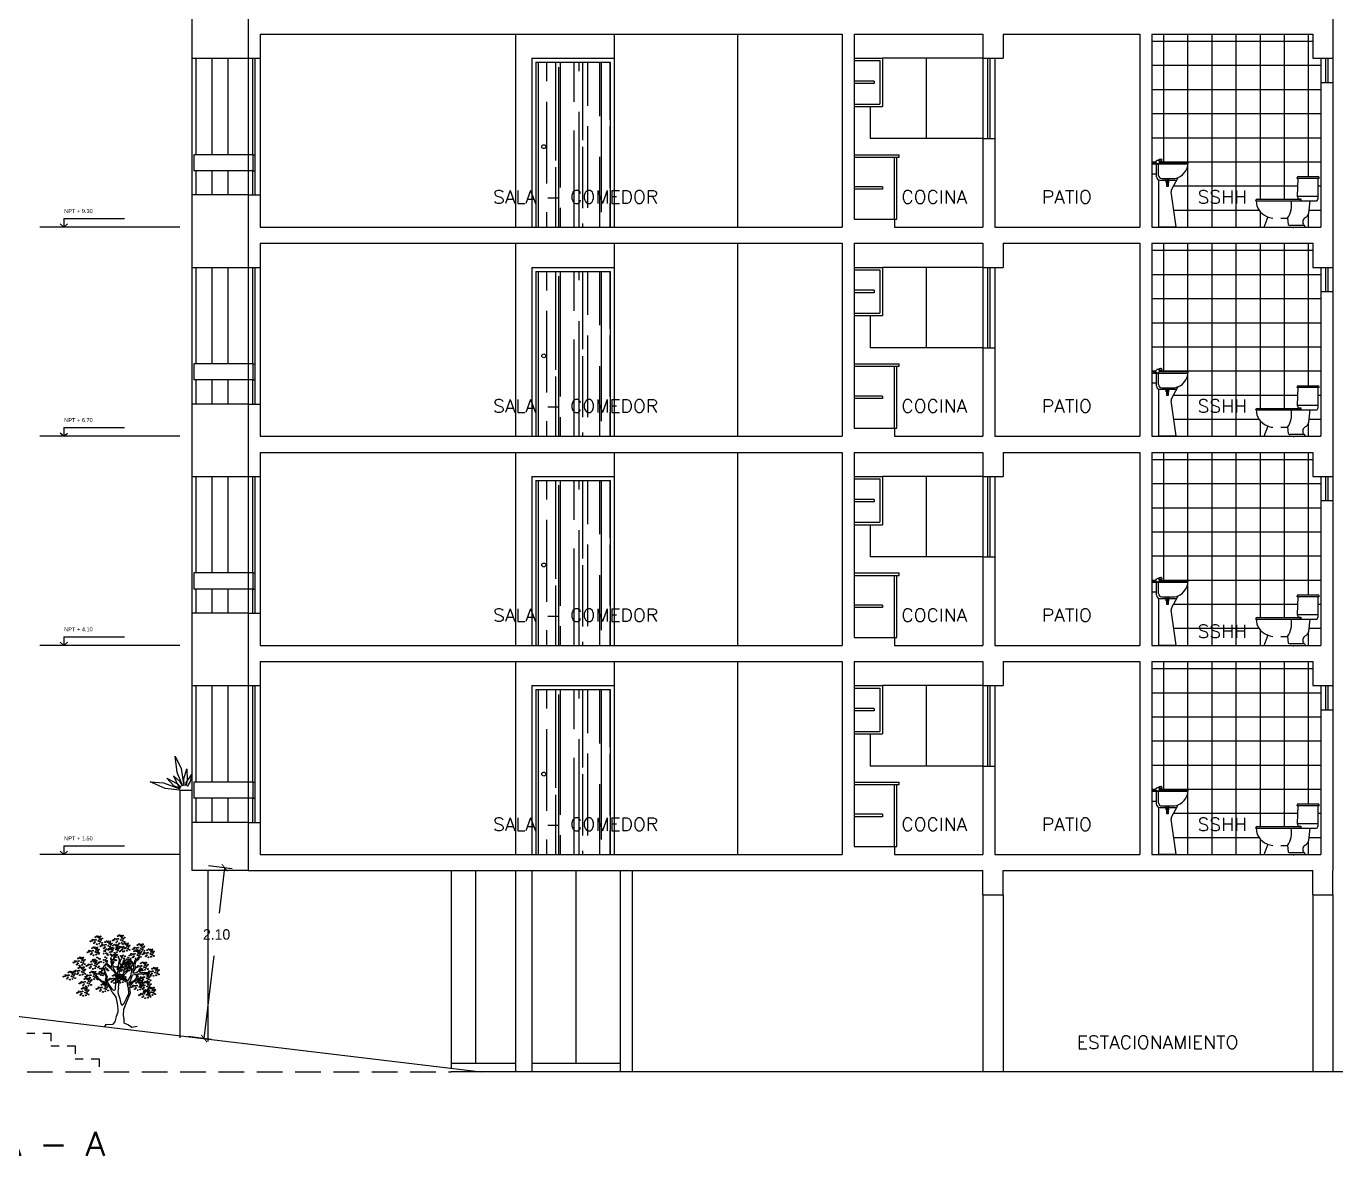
# Model space of a CAD drawing. Header units: millimetres. Extents: x 223 to 336, y 70 to 139.
# Drawn here: x 248.93 to 265.21, y 70.37 to 84.41 of the extents above; entities that cross this region are included whole.
import ezdxf

# ---------------------------------------------------------------- set-up
doc = ezdxf.new("R2010")
doc.units = ezdxf.units.MM
doc.linetypes.add('HIDDEN', pattern=[9.525, 6.35, -3.175])
doc.layers.add('COTAS', color=3, linetype='Continuous', lineweight=9)
for name, color, linetype in [('MUEBLES', 253, 'Continuous'), ('MUROS', 5, 'Continuous'), ('MUROS-BAJOS', 40, 'Continuous'), ('pisos', 8, 'Continuous'), ('PLANTAS', 3, 'Continuous'), ('PROYECCIONES', 6, 'HIDDEN'), ('TEXTOS', 4, 'Continuous')]:
    doc.layers.add(name, color=color, linetype=linetype)
doc.layers.add('VENTANAS', color=250, linetype='Continuous', plot=False)
doc.styles.add('ROMANS', font='romans.shx', dxfattribs={"height": 0.05})
doc.dimstyles.new('ISO-25', dxfattribs={"dimtxt": 0.13, "dimasz": 0.08, "dimexe": 0.2, "dimexo": 0.2, "dimgap": 0.2, "dimtad": 0, "dimtih": 1, "dimtoh": 1, "dimdec": 3, "dimdsep": 46, "dimtxsty": 'Standard', "dimblk": 'ARCHTICK', "dimcen": 3, "dimadec": 0, "dimazin": 0, "dimtfac": 1, "dimtdec": 3, "dimtmove": 0, "dimatfit": 3, "dimldrblk": 'ARCHTICK', "dimfxl": 1, "dimarcsym": 0})

# ---------------------------------------------------------------- blocks, each defined once
blk = doc.blocks.new('Lavatl04')
for p, q in [((-0.004, 0.825), (0, 0.829)), ((0.023, 0.824), (0.011, 0.814)), ((0.026, 0.82), (0.023, 0.824)), ((0.025, 0.84), (0.034, 0.841)), ((0.036, 0.84), (0.044, 0.827)), ((-0.081, 0.8), (-0.081, 0.661)), ((-0.081, 0.8), (-0.041, 0.8)), ((-0.081, 0.782), (0.367, 0.782)), ((-0.081, 0.661), (-0.024, 0.661)), ((-0.053, 0.781), (-0.041, 0.799)), ((-0.041, 0.799), (0.002, 0.782)), ((-0.024, 0.62), (-0.024, 0.782)), ((0.001, 0.64), (0.001, 0.782)), ((0.01, 0.8), (0.369, 0.8)), ((0, 0.584), (0, 0)), ((0.016, 0.58), (0.095, 0.58)), ((0.041, 0.6), (0.202, 0.6)), ((0.089, 0.58), (0.089, 0.6)), ((0.095, 0.55), (0.095, 0.58)), ((0.095, 0.55), (0.131, 0.55)), ((0.101, 0.55), (0.101, 0.507)), ((0.101, 0.507), (0.124, 0.507)), ((0.113, 0.52), (0.113, 0.589)), ((0.124, 0.507), (0.124, 0.55)), ((0.131, 0.55), (0.131, 0.6)), ((0.131, 0.58), (0.229, 0.58)), ((0.161, 0.46), (0.247, 0.614)), ((0.22, 0), (0.157, 0.435)), ((0, 0), (0.22, 0))]:
    blk.add_line(p, q)
for centre, radius, start, end in [((-0.129, 0.888), 0.125, 314.6172, 329.5794), ((-0.013, 0.795), 0.0309, 40.4446, 106.8061), ((-0.021, 0.809), 0.0329, 307.0799, 10.7008), ((0.028, 0.8), 0.04, 94.2323, 134.7027), ((0.028, 0.843), 0.0233, 265.758, 314.6559), ((0.035, 0.839), 0.002, 30.988, 94.2323), ((0.166, 0.8), 0.203, 280.1256, 0), ((0.016, 0.62), 0.04, 180, 270), ((0.041, 0.64), 0.04, 180, 270), ((0.196, 0.441), 0.04, 150.8647, 188.264)]:
    blk.add_arc(centre, radius, start, end)
blk = doc.blocks.new('Waterl12')
for p, q in [((-0.258, 0.609), (-0.258, 0.617)), ((0.016, 0.609), (-0.258, 0.609)), ((-0.25, 0.609), (-0.258, 0.389)), ((-0.243, 0.632), (0.001, 0.632)), ((0.001, 0.608), (0.001, 0.351)), ((0.016, 0.609), (0.016, 0.617)), ((-0.771, 0.331), (-0.771, 0.335)), ((-0.771, 0.331), (-0.219, 0.331)), ((-0.756, 0.35), (-0.301, 0.35)), ((-0.301, 0.35), (-0.263, 0.35)), ((-0.263, 0.35), (-0.219, 0.35)), ((-0.258, 0.389), (0.001, 0.389)), ((-0.258, 0.389), (-0.246, 0.356)), ((-0.246, 0.356), (-0.213, 0.356)), ((-0.219, 0.35), (-0.219, 0.331)), ((-0.219, 0.331), (-0.213, 0.331)), ((-0.213, 0.356), (-0.213, 0.331)), ((-0.213, 0.331), (-0.019, 0.331)), ((-0.114, 0.178), (-0.098, 0.331)), ((-0.622, 0.131), (-0.674, 0)), ((-0.158, 0), (-0.674, 0)), ((-0.461, 0.115), (-0.379, 0.115)), ((-0.379, 0.115), (-0.369, 0.037)), ((-0.173, 0.024), (-0.345, 0.024)), ((-0.18, 0.037), (-0.173, 0.024)), ((-0.158, 0.009), (-0.158, 0))]:
    blk.add_line(p, q)
for centre, radius, start, end in [((-0.243, 0.617), 0.015, 90, 180), ((0.001, 0.617), 0.015, 0, 90), ((-0.756, 0.335), 0.015, 90, 180), ((-0.557, 0.331), 0.21, 180.1758, 247.7221), ((-0.598, 0.276), 0.272, 323.7569, 11.6503), ((-0.019, 0.351), 0.02, 270, 0), ((-0.179, 0.183), 0.0653, 289.8985, 355.2535), ((-0.529, 0.367), 0.254, 244.935, 263.1946), ((-0.345, 0.054), 0.03, 214.1777, 270), ((-0.129, 0.068), 0.0601, 117.7573, 211.8133), ((-0.173, 0.009), 0.015, 360, 90)]:
    blk.add_arc(centre, radius, start, end)
blk.add_point((-0.304, 0))
blk = doc.blocks.new('G2')
blk.add_circle((0, 0), 0.0183)
blk = doc.blocks.new('G3')
for p in [(-0.334, 0.01), (-0.26, -0.006), (-0.211, 0.117), (-0.186, 0.01), (-0.145, 0.158), (-0.096, 0.117), (-0.08, 0.141), (-0.047, 0.043), (-0.022, 0.084), (0.002, 0.149), (0.019, 0.002), (0.068, 0.059), (-0.408, -0.056), (-0.35, -0.031), (-0.268, -0.138), (-0.227, -0.088), (-0.153, -0.179), (-0.08, -0.039), (-0.047, -0.154), (-0.006, -0.072), (0.068, -0.121)]:
    blk.add_blockref('G2', p)
blk = doc.blocks.new('Arbo122d')
at = {"color": 42}
for p, q in [((-0.367, 2.673), (-0.367, 2.747)), ((-0.336, 2.752), (-0.332, 2.695)), ((-0.249, 2.708), (-0.24, 2.752)), ((-0.026, 2.809), (-0.057, 2.878)), ((-0.048, 2.643), (-0.022, 2.743)), ((-0.022, 2.743), (-0.026, 2.809)), ((0.009, 2.726), (0.057, 2.826)), ((0.013, 2.625), (0.009, 2.726)), ((0.122, 2.643), (0.144, 2.743)), ((0.144, 2.743), (0.205, 2.813)), ((0.183, 2.743), (0.271, 2.778)), ((0.183, 2.647), (0.183, 2.743)), ((0.223, 2.673), (0.314, 2.734)), ((0.314, 2.734), (0.362, 2.734)), ((0.464, 2.735), (0.448, 2.842)), ((0.456, 2.702), (0.456, 2.866)), ((0.571, 2.62), (0.464, 2.735)), ((0.571, 2.62), (0.645, 2.793)), ((0.623, 2.597), (0.669, 2.743)), ((0.645, 2.793), (0.735, 2.817)), ((0.669, 2.743), (0.784, 2.801)), ((0.735, 2.817), (0.809, 2.924)), ((0.784, 2.801), (0.825, 2.924)), ((-0.611, 2.202), (-0.734, 2.243)), ((-0.619, 2.169), (-0.734, 2.219)), ((-0.586, 2.21), (-0.66, 2.391)), ((-0.611, 2.202), (-0.643, 2.342)), ((-0.52, 2.079), (-0.586, 2.21)), ((-0.494, 2.573), (-0.559, 2.708)), ((-0.531, 2.544), (-0.555, 2.603)), ((-0.347, 2.387), (-0.531, 2.544)), ((-0.354, 2.455), (-0.494, 2.573)), ((-0.345, 2.603), (-0.367, 2.673)), ((-0.358, 2.52), (-0.345, 2.603)), ((-0.354, 2.455), (-0.358, 2.52)), ((-0.347, 2.387), (-0.262, 2.305)), ((-0.332, 2.695), (-0.323, 2.638)), ((-0.323, 2.638), (-0.297, 2.664)), ((-0.295, 2.544), (-0.301, 2.443)), ((-0.301, 2.443), (-0.209, 2.313)), ((-0.297, 2.664), (-0.249, 2.708)), ((-0.295, 2.544), (-0.288, 2.625)), ((-0.288, 2.625), (-0.24, 2.691)), ((-0.262, 2.305), (-0.192, 2.165)), ((-0.199, 2.471), (-0.255, 2.508)), ((-0.19, 2.48), (-0.255, 2.508)), ((-0.209, 2.313), (-0.153, 2.211)), ((-0.107, 2.461), (-0.199, 2.471)), ((-0.107, 2.498), (-0.19, 2.48)), ((-0.153, 2.211), (-0.107, 2.1)), ((-0.042, 2.443), (-0.107, 2.498)), ((-0.042, 2.406), (-0.107, 2.461)), ((-0.107, 2.1), (-0.097, 2.258)), ((-0.097, 2.258), (-0.042, 2.406)), ((-0.085, 2.492), (-0.061, 2.529)), ((-0.061, 2.529), (-0.048, 2.643)), ((-0.039, 2.196), (0, 2.37)), ((0, 2.023), (-0.039, 2.196)), ((0, 2.429), (0.035, 2.529)), ((0.035, 2.529), (0.013, 2.625)), ((0.017, 2.385), (0.07, 2.49)), ((0.03, 2.538), (0.083, 2.599)), ((0.07, 2.49), (0.113, 2.564)), ((0.077, 2.139), (0.231, 2.312)), ((0.077, 2.042), (0.231, 2.216)), ((0.083, 2.599), (0.122, 2.643)), ((0.113, 2.564), (0.157, 2.599)), ((0.157, 2.599), (0.201, 2.621)), ((0.183, 2.651), (0.223, 2.673)), ((0.201, 2.621), (0.332, 2.708)), ((0.231, 2.312), (0.308, 2.351)), ((0.231, 2.216), (0.347, 2.331)), ((0.347, 2.331), (0.27, 2.485)), ((0.332, 2.708), (0.367, 2.673)), ((0.486, 2.313), (0.385, 2.536)), ((0.459, 2.443), (0.385, 2.536)), ((0.449, 2.109), (0.468, 2.202)), ((0.563, 2.579), (0.456, 2.702)), ((0.533, 2.332), (0.459, 2.443)), ((0.468, 2.202), (0.486, 2.313)), ((0.664, 2.175), (0.524, 2.145)), ((0.533, 2.332), (0.579, 2.443)), ((0.537, 2.242), (0.644, 2.427)), ((0.537, 2.242), (0.623, 2.235)), ((0.579, 2.443), (0.563, 2.579)), ((0.644, 2.427), (0.623, 2.597)), ((0.623, 2.235), (0.701, 2.263)), ((0.779, 2.204), (0.664, 2.175)), ((0.701, 2.263), (0.829, 2.363)), ((0.723, 2.126), (0.753, 2.195)), ((0.779, 2.204), (0.9, 2.206)), ((0.8, 2.292), (0.907, 2.363)), ((0.8, 2.284), (0.907, 2.256)), ((0.829, 2.363), (0.9, 2.434)), ((0.9, 2.206), (1.064, 2.228)), ((0.907, 2.363), (0.957, 2.427)), ((0.907, 2.256), (1.035, 2.263)), ((1.035, 2.263), (1.149, 2.249)), ((1.064, 2.228), (1.128, 2.213)), ((-0.75, 1.85), (-0.906, 1.989)), ((-0.726, 1.874), (-0.881, 1.989)), ((-0.602, 1.817), (-0.75, 1.85)), ((-0.668, 1.882), (-0.726, 1.874)), ((-0.561, 1.833), (-0.668, 1.882)), ((-0.57, 2.104), (-0.619, 2.169)), ((-0.471, 1.727), (-0.602, 1.817)), ((-0.594, 1.948), (-0.578, 2.046)), ((-0.52, 1.833), (-0.594, 1.948)), ((-0.578, 2.046), (-0.57, 2.104)), ((-0.52, 1.833), (-0.561, 1.833)), ((-0.545, 1.964), (-0.52, 2.079)), ((-0.488, 1.817), (-0.545, 1.964)), ((-0.408, 1.685), (-0.488, 1.817)), ((-0.397, 1.579), (-0.471, 1.727)), ((-0.296, 1.54), (-0.408, 1.685)), ((-0.192, 2.165), (-0.153, 2.005)), ((-0.19, 1.549), (-0.166, 1.861)), ((-0.166, 1.861), (-0.153, 2.005)), ((-0.058, 1.618), (-0.039, 1.888)), ((-0.039, 2.004), (0.077, 2.139)), ((-0.039, 1.888), (0.077, 2.042)), ((0.107, 1.98), (0.042, 1.998)), ((0.144, 1.998), (0.074, 2.039)), ((0.208, 1.98), (0.107, 1.98)), ((0.236, 1.998), (0.144, 1.998)), ((0.31, 1.841), (0.208, 1.98)), ((0.329, 1.906), (0.236, 1.998)), ((0.329, 1.665), (0.31, 1.841)), ((0.329, 1.906), (0.449, 2.109)), ((0.357, 1.637), (0.329, 1.665)), ((0.366, 1.378), (0.357, 1.637)), ((0.365, 1.817), (0.431, 1.915)), ((0.365, 1.718), (0.465, 1.857)), ((0.365, 1.817), (0.365, 1.718)), ((0.405, 1.599), (0.445, 1.728)), ((0.431, 1.915), (0.477, 2.035)), ((0.445, 1.728), (0.544, 1.857)), ((0.465, 1.857), (0.634, 1.947)), ((0.477, 2.035), (0.524, 2.145)), ((0.544, 1.857), (0.703, 1.917)), ((0.634, 1.947), (0.703, 2.046)), ((0.703, 2.046), (0.674, 2.165)), ((0.733, 2.006), (0.678, 1.956)), ((0.678, 1.956), (0.776, 1.956)), ((0.703, 1.917), (0.863, 1.917)), ((0.763, 2.066), (0.723, 2.126)), ((0.733, 2.006), (0.763, 2.066)), ((0.776, 1.956), (0.842, 2.005)), ((0.825, 1.956), (0.866, 2.005)), ((0.825, 1.956), (0.932, 1.907)), ((0.842, 2.005), (0.973, 2.022)), ((0.863, 1.917), (0.899, 1.891)), ((0.866, 2.005), (0.965, 2.022)), ((0.899, 1.891), (0.94, 1.8)), ((0.932, 1.907), (0.948, 1.809)), ((-0.322, 1.437), (-0.397, 1.579)), ((-0.322, 1.437), (-0.174, 1.233)), ((-0.174, 1.233), (-0.116, 0.963)), ((-0.058, 1.618), (-0.088, 1.47)), ((-0.088, 1.47), (-0.07, 1.369)), ((-0.07, 1.369), (-0.014, 1.22)), ((-0.014, 1.22), (0.014, 1.1)), ((0.014, 1.1), (0.037, 0.952)), ((0.171, 0.98), (0.273, 1.174)), ((0.194, 0.848), (0.385, 1.271)), ((0.273, 1.174), (0.366, 1.378)), ((0.385, 1.271), (0.435, 1.41)), ((0.435, 1.41), (0.405, 1.599)), ((-0.096, 0.617), (-0.154, 0.424)), ((-0.116, 0.963), (-0.096, 0.751)), ((-0.096, 0.751), (-0.096, 0.617)), ((0.037, 0.952), (0.079, 0.906)), ((0.079, 0.906), (0.171, 0.98)), ((0.142, 0.717), (0.125, 0.48)), ((0.194, 0.848), (0.142, 0.717)), ((-0.589, 0.1), (-0.644, 0.016)), ((-0.45, 0.091), (-0.589, 0.1)), ((-0.311, 0.1), (-0.45, 0.091)), ((-0.212, 0.212), (-0.311, 0.1)), ((-0.154, 0.424), (-0.212, 0.212)), ((0.125, 0.48), (0.153, 0.304)), ((0.153, 0.304), (0.162, 0.165)), ((0.162, 0.165), (0.347, 0.081)), ((0.347, 0.081), (0.496, -0.011)), ((0.496, -0.011), (0.718, 0.026))]:
    blk.add_line(p, q, dxfattribs=at)
for p, q in [((-0.931, 2.079), (-1.037, 2.145)), ((-0.881, 1.989), (-0.931, 2.079))]:
    blk.add_line(p, q)
blk.add_arc((-0.248, 1.595), 0.0738, 229.0238, 321.4699, dxfattribs=at)
for name, p in [('G3', (0.116, 3.641)), ('G3', (-0.941, 3.147)), ('G3', (-0.81, 3.603)), ('G3', (-0.403, 3.397)), ('G3', (-0.079, 3.249)), ('G2', (-0.143, 3.276)), ('G3', (0.329, 3.313)), ('G2', (0.128, 3.309)), ('G2', (0.202, 3.252)), ('G3', (0.941, 3.276)), ('G3', (-1.525, 2.721)), ('G3', (-0.978, 2.582)), ('G2', (-1.128, 2.784)), ('G2', (-1.037, 2.793)), ('G2', (-1.029, 2.735)), ('G2', (-0.972, 2.752)), ('G2', (-0.947, 2.875)), ('G2', (-0.914, 3.137)), ('G2', (-0.881, 3.071)), ('G2', (-0.881, 2.834)), ('G2', (-0.84, 2.817)), ('G2', (-0.775, 2.702)), ('G2', (-0.676, 3.039)), ('G2', (-0.668, 2.776)), ('G2', (-0.652, 3.145)), ('G2', (-0.611, 3.137)), ('G2', (-0.611, 2.891)), ('G2', (-0.594, 3.203)), ('G2', (-0.594, 2.776)), ('G2', (-0.578, 3.055)), ('G2', (-0.578, 2.711)), ('G2', (-0.553, 2.85)), ('G2', (-0.537, 3.022)), ('G2', (-0.529, 2.727)), ('G2', (-0.504, 2.973)), ('G2', (-0.422, 3.096)), ('G2', (-0.397, 3.006)), ('G2', (-0.373, 3.211)), ('G2', (-0.373, 2.85)), ('G2', (-0.373, 2.801)), ('G2', (-0.356, 3.112)), ('G2', (-0.348, 2.989)), ('G2', (-0.34, 2.94)), ('G2', (-0.323, 2.776)), ('G2', (-0.307, 3.211)), ('G2', (-0.258, 2.981)), ('G2', (-0.258, 2.817)), ('G2', (-0.241, 2.883)), ('G2', (-0.233, 2.932)), ('G2', (-0.209, 2.776)), ('G2', (-0.192, 3.03)), ('G2', (-0.168, 2.891)), ('G2', (-0.159, 2.965)), ('G2', (-0.159, 2.76)), ('G2', (-0.11, 2.981)), ('G2', (-0.077, 3.235)), ('G2', (-0.069, 2.899)), ('G2', (0.038, 2.94)), ('G2', (0.07, 2.858)), ('G2', (0.095, 2.899)), ('G2', (0.136, 3.121)), ('G2', (0.136, 2.965)), ('G2', (0.177, 2.842)), ('G2', (0.218, 2.924)), ('G2', (0.284, 2.801)), ('G2', (0.333, 2.875)), ('G2', (0.374, 2.76)), ('G2', (0.382, 2.809)), ('G3', (0.802, 3.017)), ('G2', (0.399, 2.719)), ('G3', (1.339, 3.063)), ('G3', (-1.928, 2.139)), ('G3', (-1.506, 2.322)), ('G2', (-1.234, 2.251)), ('G2', (-1.169, 2.292)), ('G2', (-1.119, 2.251)), ('G2', (-1.103, 2.276)), ('G2', (-1.07, 2.178)), ('G2', (-1.046, 2.219)), ('G2', (-1.021, 2.284)), ('G2', (-0.955, 2.194)), ('G2', (-0.881, 2.653)), ('G2', (-0.881, 2.506)), ('G2', (-0.865, 2.194)), ('G2', (-0.857, 2.686)), ('G2', (-0.849, 2.243)), ('G2', (-0.832, 2.284)), ('G2', (-0.824, 2.415)), ('G2', (-0.799, 2.153)), ('G2', (-0.775, 2.284)), ('G2', (-0.767, 2.415)), ('G2', (-0.758, 2.227)), ('G2', (-0.734, 2.342)), ('G2', (-0.717, 2.432)), ('G2', (-0.693, 2.399)), ('G2', (-0.676, 2.67)), ('G2', (-0.676, 2.497)), ('G2', (-0.635, 2.407)), ('G2', (-0.627, 2.555)), ('G2', (-0.594, 2.456)), ('G2', (-0.57, 2.604)), ('G2', (-0.553, 2.374)), ('G2', (-0.529, 2.399)), ('G2', (-0.496, 2.342)), ('G3', (-0.088, 1.998)), ('G3', (0.162, 2.008)), ('G3', (0.31, 2.452)), ('G3', (0.431, 2.489)), ('G2', (0.366, 2.579)), ('G2', (0.415, 2.645)), ('G3', (1.08, 2.517)), ('G3', (1.191, 2.054)), ('G3', (1.543, 2.295)), ('G3', (-1.369, 1.464)), ('G3', (-1.265, 1.859)), ('G2', (-1.431, 2.079)), ('G2', (-1.374, 2.104)), ('G2', (-1.357, 2.145)), ('G2', (-1.292, 1.997)), ('G2', (-1.283, 2.128)), ('G2', (-1.251, 2.046)), ('G2', (-1.21, 2.145)), ('G2', (-1.177, 1.956)), ('G2', (-1.103, 2.096)), ('G2', (-1.07, 1.981)), ('G2', (-1.029, 2.063)), ('G2', (-1.004, 2.137)), ('G3', (-0.561, 1.628)), ('G2', (-0.955, 2.014)), ('G2', (-0.931, 1.964)), ('G2', (-0.717, 2.137)), ('G3', (0.885, 1.702)), ('G3', (1.209, 1.711)), ('G3', (1.395, 1.48)), ('G3', (1.195, 1.368))]:
    blk.add_blockref(name, p)
blk = doc.blocks.new('_ARCHTICK')
at = {"color": 0, "linetype": 'ByBlock', "const_width": 0.15}
blk.add_lwpolyline([(-0.5, -0.5), (0.5, 0.5)], dxfattribs=at)
blk = doc.blocks.new('*D147')
at = {"layer": 'COTAS', "color": 0, "lineweight": -2, "ltscale": 0.05, "transparency": 16777216}
for p, q in [((251.486, 73.939), (251.195, 73.974)), ((251.394, 73.951), (251.326, 73.386)), ((251.139, 71.828), (251.262, 72.856)), ((251.232, 71.817), (250.94, 71.852))]:
    blk.add_line(p, q, dxfattribs=at)
at = {"layer": 'Defpoints', "color": 0, "ltscale": 0.05, "transparency": 16777216}
for p in [(251.685, 73.916), (251.139, 71.828), (251.43, 71.793)]:
    blk.add_point(p, dxfattribs=at)
at = {"layer": 'COTAS', "color": 0, "lineweight": -2, "ltscale": 0.05, "transparency": 16777216, "xscale": 0.08, "yscale": 0.08, "zscale": 0.08}
for p, rotation in [((251.394, 73.951), 83.16171280882001), ((251.139, 71.828), 263.16171280882)]:
    blk.add_blockref('_ARCHTICK', p, dxfattribs=dict(at, rotation=rotation))
at = {"layer": 'COTAS', "color": 0, "ltscale": 0.05, "transparency": 16777216, "insert": (251.294, 73.121), "char_height": 0.13, "attachment_point": 5}
blk.add_mtext('2.10', dxfattribs=at)

msp = doc.modelspace()

# ---------------------------------------------------------------- hatches: boundary and pattern name
at = {"layer": 'MUEBLES', "ltscale": 0.05}
h = msp.add_hatch(dxfattribs=at)
h.set_pattern_fill('AR-RROOF', color=256, scale=0.01, angle=90, style=0)
h.set_pattern_definition([(90, (-12.92974, 28.1276), (-0.254, 0.5588), [3.81, -0.508, 1.27, -0.254]), (90, (-13.05674, 28.46543), (-0.33782, -0.254), [0.762, -0.08382, 1.524, -0.1905]), (90, (-13.14564, 28.2546), (-0.17018, 1.3208), [2.032, -0.3556, 1.016, -0.254])])
h.paths.add_polyline_path([(256.18646, 83.9656), (255.26147, 83.9656), (255.26147, 81.9156), (256.18646, 81.9156)])
h.paths.add_polyline_path([(255.33727, 82.9156, -1.00000077), (255.38568, 82.9156, -1.00000077)], flags=16)
h = msp.add_hatch(dxfattribs=at)
h.set_pattern_fill('AR-RROOF', color=256, scale=0.01, angle=90, style=0)
h.set_pattern_definition([(90, (-12.92974, 25.5276), (-0.254, 0.5588), [3.81, -0.508, 1.27, -0.254]), (90, (-13.05674, 25.86543), (-0.33782, -0.254), [0.762, -0.08382, 1.524, -0.1905]), (90, (-13.14564, 25.6546), (-0.17018, 1.3208), [2.032, -0.3556, 1.016, -0.254])])
h.paths.add_polyline_path([(256.18646, 81.3656), (255.26147, 81.3656), (255.26147, 79.3156), (256.18646, 79.3156)])
h.paths.add_polyline_path([(255.33727, 80.3156, -1.00000077), (255.38568, 80.3156, -1.00000077)], flags=16)
h = msp.add_hatch(dxfattribs=at)
h.set_pattern_fill('AR-RROOF', color=256, scale=0.01, angle=90, style=0)
h.set_pattern_definition([(90, (-12.92974, 22.9276), (-0.254, 0.5588), [3.81, -0.508, 1.27, -0.254]), (90, (-13.05674, 23.26543), (-0.33782, -0.254), [0.762, -0.08382, 1.524, -0.1905]), (90, (-13.14564, 23.0546), (-0.17018, 1.3208), [2.032, -0.3556, 1.016, -0.254])])
h.paths.add_polyline_path([(256.18646, 78.7656), (255.26147, 78.7656), (255.26147, 76.7156), (256.18646, 76.7156)])
h.paths.add_polyline_path([(255.33727, 77.7156, -1.00000077), (255.38568, 77.7156, -1.00000077)], flags=16)
h = msp.add_hatch(dxfattribs=at)
h.set_pattern_fill('AR-RROOF', color=256, scale=0.01, angle=90, style=0)
h.set_pattern_definition([(90, (-12.92974, 20.3276), (-0.254, 0.5588), [3.81, -0.508, 1.27, -0.254]), (90, (-13.05674, 20.66543), (-0.33782, -0.254), [0.762, -0.08382, 1.524, -0.1905]), (90, (-13.14564, 20.4546), (-0.17018, 1.3208), [2.032, -0.3556, 1.016, -0.254])])
h.paths.add_polyline_path([(256.18646, 76.1656), (255.26147, 76.1656), (255.26147, 74.1156), (256.18646, 74.1156)])
h.paths.add_polyline_path([(255.33727, 75.1156, -1.00000077), (255.38568, 75.1156, -1.00000077)], flags=16)

# ---------------------------------------------------------------- linework, layer by layer
for centre in [(255.36147, 82.9156), (255.36147, 80.3156), (255.36147, 77.7156), (255.36147, 75.1156)]:
    msp.add_circle(centre, 0.02421, dxfattribs=at)
at = {"layer": 'MUROS', "ltscale": 0.05}
for p, q in [((265.17049, 86.3156), (265.17049, 84.3156)), ((251.68485, 84.9156), (251.68485, 84.0156)), ((251.83485, 84.3156), (259.07049, 84.3156)), ((251.83485, 84.3156), (251.83485, 84.0156)), ((255.01147, 84.3156), (255.01147, 81.9156)), ((256.23646, 84.3156), (256.23646, 81.9156)), ((259.07049, 84.3156), (259.07049, 81.9156)), ((259.22049, 84.3156), (259.22049, 82.0156)), ((259.22049, 84.3156), (260.82049, 84.3156)), ((260.82049, 84.3156), (260.82049, 84.0156)), ((261.07049, 84.3156), (261.07049, 84.0156)), ((261.07049, 84.3156), (262.77049, 84.3156)), ((262.77049, 84.3156), (262.77049, 81.9156)), ((262.92049, 84.3156), (264.92049, 84.3156)), ((262.92049, 84.3156), (262.92049, 81.9156)), ((264.92049, 84.3156), (264.92049, 84.0156)), ((265.17049, 84.3156), (265.17049, 84.0156)), ((251.68485, 84.0156), (251.83485, 84.0156)), ((260.82049, 84.0156), (261.07049, 84.0156)), ((264.92049, 84.0156), (265.17049, 84.0156)), ((265.02049, 83.7156), (265.02049, 81.9156)), ((265.02049, 83.7156), (265.17049, 83.7156)), ((265.17049, 83.7156), (265.17049, 81.7156)), ((260.82049, 83.0156), (260.82049, 81.9156)), ((260.82049, 83.0156), (260.97049, 83.0156)), ((260.97049, 83.0156), (260.97049, 81.9156)), ((251.74485, 82.8156), (251.74485, 82.6156)), ((251.74485, 82.8156), (251.77485, 82.8156)), ((251.77485, 82.6156), (251.77485, 82.8156)), ((251.74485, 82.6156), (251.77485, 82.6156)), ((251.68485, 82.3156), (251.68485, 81.4156)), ((251.68485, 82.3156), (251.83485, 82.3156)), ((251.83485, 82.3156), (251.83485, 81.9156)), ((251.83485, 81.9156), (259.07049, 81.9156)), ((251.83485, 81.9156), (259.07049, 81.9156)), ((259.22049, 82.0156), (259.72049, 82.0156)), ((259.72049, 82.0156), (259.72049, 81.9156)), ((259.72049, 81.9156), (260.82049, 81.9156)), ((260.97049, 81.9156), (262.77049, 81.9156)), ((260.97049, 81.9156), (262.77049, 81.9156)), ((262.92049, 81.9156), (265.02049, 81.9156)), ((262.92049, 81.9156), (265.02049, 81.9156)), ((251.83485, 81.7156), (259.07049, 81.7156)), ((251.83485, 81.7156), (251.83485, 81.4156)), ((255.01147, 81.7156), (255.01147, 79.3156)), ((256.23646, 81.7156), (256.23646, 79.3156)), ((259.07049, 81.7156), (259.07049, 79.3156)), ((259.22049, 81.7156), (259.22049, 79.4156)), ((259.22049, 81.7156), (260.82049, 81.7156)), ((260.82049, 81.7156), (260.82049, 81.4156)), ((261.07049, 81.7156), (261.07049, 81.4156)), ((261.07049, 81.7156), (262.77049, 81.7156)), ((262.77049, 81.7156), (262.77049, 79.3156)), ((262.92049, 81.7156), (264.92049, 81.7156)), ((262.92049, 81.7156), (262.92049, 79.3156)), ((264.92049, 81.7156), (264.92049, 81.4156)), ((265.17049, 81.7156), (265.17049, 81.4156)), ((251.68485, 81.4156), (251.83485, 81.4156)), ((260.82049, 81.4156), (261.07049, 81.4156)), ((264.92049, 81.4156), (265.17049, 81.4156)), ((265.02049, 81.1156), (265.02049, 79.3156)), ((265.02049, 81.1156), (265.17049, 81.1156)), ((265.17049, 81.1156), (265.17049, 79.1156)), ((260.82049, 80.4156), (260.82049, 79.3156)), ((260.82049, 80.4156), (260.97049, 80.4156)), ((260.97049, 80.4156), (260.97049, 79.3156)), ((251.74485, 80.2156), (251.74485, 80.0156)), ((251.74485, 80.2156), (251.77485, 80.2156)), ((251.77485, 80.0156), (251.77485, 80.2156)), ((251.74485, 80.0156), (251.77485, 80.0156)), ((251.68485, 79.7156), (251.68485, 78.8156)), ((251.68485, 79.7156), (251.83485, 79.7156)), ((251.83485, 79.7156), (251.83485, 79.3156)), ((251.83485, 79.3156), (259.07049, 79.3156)), ((251.83485, 79.3156), (259.07049, 79.3156)), ((259.22049, 79.4156), (259.72049, 79.4156)), ((259.72049, 79.4156), (259.72049, 79.3156)), ((259.72049, 79.3156), (260.82049, 79.3156)), ((260.97049, 79.3156), (262.77049, 79.3156)), ((260.97049, 79.3156), (262.77049, 79.3156)), ((262.92049, 79.3156), (265.02049, 79.3156)), ((262.92049, 79.3156), (265.02049, 79.3156)), ((251.83485, 79.1156), (259.07049, 79.1156)), ((251.83485, 79.1156), (251.83485, 78.8156)), ((255.01147, 79.1156), (255.01147, 76.7156)), ((256.23646, 79.1156), (256.23646, 76.7156)), ((259.07049, 79.1156), (259.07049, 76.7156)), ((259.22049, 79.1156), (259.22049, 76.8156)), ((259.22049, 79.1156), (260.82049, 79.1156)), ((260.82049, 79.1156), (260.82049, 78.8156)), ((261.07049, 79.1156), (261.07049, 78.8156)), ((261.07049, 79.1156), (262.77049, 79.1156)), ((262.77049, 79.1156), (262.77049, 76.7156)), ((262.92049, 79.1156), (264.92049, 79.1156)), ((262.92049, 79.1156), (262.92049, 76.7156)), ((264.92049, 79.1156), (264.92049, 78.8156)), ((265.17049, 79.1156), (265.17049, 78.8156)), ((251.68485, 78.8156), (251.83485, 78.8156)), ((260.82049, 78.8156), (261.07049, 78.8156)), ((264.92049, 78.8156), (265.17049, 78.8156)), ((265.02049, 78.5156), (265.02049, 76.7156)), ((265.02049, 78.5156), (265.17049, 78.5156)), ((265.17049, 78.5156), (265.17049, 76.5156)), ((260.82049, 77.8156), (260.82049, 76.7156)), ((260.82049, 77.8156), (260.97049, 77.8156)), ((260.97049, 77.8156), (260.97049, 76.7156)), ((251.74485, 77.6156), (251.74485, 77.4156)), ((251.74485, 77.6156), (251.77485, 77.6156)), ((251.77485, 77.4156), (251.77485, 77.6156)), ((251.74485, 77.4156), (251.77485, 77.4156)), ((251.68485, 77.1156), (251.68485, 76.2156)), ((251.68485, 77.1156), (251.83485, 77.1156)), ((251.83485, 77.1156), (251.83485, 76.7156)), ((251.83485, 76.7156), (259.07049, 76.7156)), ((251.83485, 76.7156), (259.07049, 76.7156)), ((259.22049, 76.8156), (259.72049, 76.8156)), ((259.72049, 76.8156), (259.72049, 76.7156)), ((259.72049, 76.7156), (260.82049, 76.7156)), ((260.97049, 76.7156), (262.77049, 76.7156)), ((260.97049, 76.7156), (262.77049, 76.7156)), ((262.92049, 76.7156), (265.02049, 76.7156)), ((262.92049, 76.7156), (265.02049, 76.7156)), ((251.83485, 76.5156), (259.07049, 76.5156)), ((251.83485, 76.5156), (251.83485, 76.2156)), ((255.01147, 76.5156), (255.01147, 74.1156)), ((256.23646, 76.5156), (256.23646, 74.1156)), ((259.07049, 76.5156), (259.07049, 74.1156)), ((259.22049, 76.5156), (259.22049, 74.2156)), ((259.22049, 76.5156), (260.82049, 76.5156)), ((260.82049, 76.5156), (260.82049, 76.2156)), ((261.07049, 76.5156), (262.77049, 76.5156)), ((261.07049, 76.5156), (261.07049, 76.2156)), ((262.77049, 76.5156), (262.77049, 74.1156)), ((262.92049, 76.5156), (262.92049, 74.1156)), ((262.92049, 76.5156), (264.92049, 76.5156)), ((264.92049, 76.5156), (264.92049, 76.2156)), ((265.17049, 76.5156), (265.17049, 76.2156)), ((251.68485, 76.2156), (251.83485, 76.2156)), ((260.82049, 76.2156), (261.07049, 76.2156)), ((264.92049, 76.2156), (265.17049, 76.2156)), ((265.02049, 75.9156), (265.17049, 75.9156)), ((265.02049, 75.9156), (265.02049, 74.1156)), ((265.17049, 75.9156), (265.17049, 73.9156)), ((260.82049, 75.2156), (260.97049, 75.2156)), ((260.82049, 75.2156), (260.82049, 74.1156)), ((260.97049, 75.2156), (260.97049, 74.1156)), ((251.74485, 75.0156), (251.77485, 75.0156)), ((251.74485, 75.0156), (251.74485, 74.8156)), ((251.77485, 74.8156), (251.77485, 75.0156)), ((251.74485, 74.8156), (251.77485, 74.8156)), ((251.68485, 74.5156), (251.83485, 74.5156)), ((251.68485, 74.5156), (251.68485, 73.9156)), ((251.83485, 74.5156), (251.83485, 74.1156)), ((251.83485, 74.1156), (259.07049, 74.1156)), ((259.22049, 74.2156), (259.72049, 74.2156)), ((259.72049, 74.2156), (259.72049, 74.1156)), ((259.72049, 74.1156), (260.82049, 74.1156)), ((260.97049, 74.1156), (262.77049, 74.1156)), ((262.92049, 74.1156), (265.02049, 74.1156)), ((251.68485, 73.9156), (260.82049, 73.9156)), ((260.82049, 73.6156), (260.82049, 73.9156)), ((261.07049, 73.6156), (261.07049, 73.9156)), ((261.07049, 73.9156), (264.92049, 73.9156)), ((264.92049, 73.6156), (264.92049, 73.9156)), ((265.17049, 73.6156), (265.17049, 73.9156)), ((260.82049, 73.6156), (261.07049, 73.6156)), ((264.92049, 73.6156), (265.17049, 73.6156)), ((244.57485, 72.6156), (254.58147, 71.4156)), ((280.03485, 71.4156), (254.21147, 71.4156))]:
    msp.add_line(p, q, dxfattribs=at)
at = {"layer": 'MUROS-BAJOS', "ltscale": 0.05}
for p, q in [((257.77049, 84.3156), (257.77049, 81.9156)), ((250.98485, 84.0156), (251.68485, 84.0156)), ((251.03485, 84.0156), (251.03485, 82.8156)), ((251.23485, 84.0156), (251.23485, 82.8156)), ((251.43485, 84.0156), (251.43485, 82.8156)), ((251.68485, 84.0156), (251.68485, 82.3156)), ((251.83485, 84.0156), (251.83485, 82.3156)), ((255.21147, 84.0156), (255.21147, 81.9156)), ((255.21147, 84.0156), (256.23646, 84.0156)), ((259.22049, 84.0156), (259.57049, 84.0156)), ((259.57049, 84.0156), (259.57049, 83.4156)), ((260.82049, 84.0156), (259.57049, 84.0156)), ((260.12049, 83.0156), (260.12049, 84.0156)), ((260.82049, 84.0156), (260.82049, 83.0156)), ((260.97049, 84.0156), (260.97049, 83.0156)), ((265.02049, 84.0156), (265.02049, 83.7156)), ((265.17049, 84.0156), (265.17049, 83.7156)), ((255.26147, 83.9656), (255.26147, 81.9156)), ((255.26147, 83.9656), (256.18646, 83.9656)), ((256.18646, 83.9656), (256.18646, 81.9156)), ((259.22049, 83.9856), (259.54049, 83.9856)), ((259.54049, 83.9856), (259.54049, 83.4456)), ((259.47049, 83.7306), (259.22049, 83.7306)), ((259.47049, 83.7006), (259.22049, 83.7006)), ((259.47049, 83.7306), (259.47049, 83.7006)), ((259.22049, 83.4456), (259.54049, 83.4456)), ((259.22049, 83.4156), (259.57049, 83.4156)), ((259.42049, 83.4156), (259.42049, 83.0156)), ((260.82049, 83.0156), (259.42049, 83.0156)), ((251.74485, 82.8156), (251.00985, 82.8156)), ((251.00985, 82.8156), (251.00985, 82.6156)), ((259.22049, 82.8156), (259.78049, 82.8156)), ((259.22049, 82.7856), (259.78049, 82.7856)), ((259.72049, 82.0156), (259.72049, 82.7856)), ((259.75049, 82.0156), (259.75049, 82.7856)), ((259.78049, 82.7856), (259.78049, 82.8156)), ((251.74485, 82.6156), (251.00985, 82.6156)), ((251.03485, 82.6156), (251.03485, 82.3156)), ((251.03485, 82.6156), (251.03485, 82.3156)), ((251.23485, 82.6156), (251.23485, 82.3156)), ((251.43485, 82.6156), (251.43485, 82.3156)), ((259.57049, 82.4156), (259.22049, 82.4156)), ((259.57049, 82.3856), (259.22049, 82.3856)), ((259.57049, 82.4156), (259.57049, 82.3856)), ((251.68485, 82.3156), (250.98485, 82.3156)), ((259.72049, 82.0156), (259.75049, 82.0156)), ((257.77049, 81.7156), (257.77049, 79.3156)), ((250.98485, 81.4156), (251.68485, 81.4156)), ((251.03485, 81.4156), (251.03485, 80.2156)), ((251.23485, 81.4156), (251.23485, 80.2156)), ((251.43485, 81.4156), (251.43485, 80.2156)), ((251.68485, 81.4156), (251.68485, 79.7156)), ((251.83485, 81.4156), (251.83485, 79.7156)), ((255.21147, 81.4156), (255.21147, 79.3156)), ((255.21147, 81.4156), (256.23646, 81.4156)), ((259.22049, 81.4156), (259.57049, 81.4156)), ((259.57049, 81.4156), (259.57049, 80.8156)), ((260.82049, 81.4156), (259.57049, 81.4156)), ((260.12049, 80.4156), (260.12049, 81.4156)), ((260.82049, 81.4156), (260.82049, 80.4156)), ((260.97049, 81.4156), (260.97049, 80.4156)), ((265.02049, 81.4156), (265.02049, 81.1156)), ((265.17049, 81.4156), (265.17049, 81.1156)), ((255.26147, 81.3656), (255.26147, 79.3156)), ((255.26147, 81.3656), (256.18646, 81.3656)), ((256.18646, 81.3656), (256.18646, 79.3156)), ((259.22049, 81.3856), (259.54049, 81.3856)), ((259.54049, 81.3856), (259.54049, 80.8456)), ((259.47049, 81.1306), (259.22049, 81.1306)), ((259.47049, 81.1006), (259.22049, 81.1006)), ((259.47049, 81.1306), (259.47049, 81.1006)), ((259.22049, 80.8456), (259.54049, 80.8456)), ((259.22049, 80.8156), (259.57049, 80.8156)), ((259.42049, 80.8156), (259.42049, 80.4156)), ((260.82049, 80.4156), (259.42049, 80.4156)), ((251.74485, 80.2156), (251.00985, 80.2156)), ((251.00985, 80.2156), (251.00985, 80.0156)), ((259.22049, 80.2156), (259.78049, 80.2156)), ((259.22049, 80.1856), (259.78049, 80.1856)), ((259.72049, 79.4156), (259.72049, 80.1856)), ((259.75049, 79.4156), (259.75049, 80.1856)), ((259.78049, 80.1856), (259.78049, 80.2156)), ((251.74485, 80.0156), (251.00985, 80.0156)), ((251.03485, 80.0156), (251.03485, 79.7156)), ((251.23485, 80.0156), (251.23485, 79.7156)), ((251.43485, 80.0156), (251.43485, 79.7156)), ((259.57049, 79.8156), (259.22049, 79.8156)), ((259.57049, 79.7856), (259.22049, 79.7856)), ((259.57049, 79.8156), (259.57049, 79.7856)), ((251.68485, 79.7156), (250.98485, 79.7156)), ((259.72049, 79.4156), (259.75049, 79.4156)), ((257.77049, 79.1156), (257.77049, 76.7156)), ((250.98485, 78.8156), (251.68485, 78.8156)), ((251.03485, 78.8156), (251.03485, 77.6156)), ((251.23485, 78.8156), (251.23485, 77.6156)), ((251.43485, 78.8156), (251.43485, 77.6156)), ((251.68485, 78.8156), (251.68485, 77.1156)), ((251.83485, 78.8156), (251.83485, 77.1156)), ((255.21147, 78.8156), (255.21147, 76.7156)), ((255.21147, 78.8156), (256.23646, 78.8156)), ((259.22049, 78.8156), (259.57049, 78.8156)), ((259.57049, 78.8156), (259.57049, 78.2156)), ((260.82049, 78.8156), (259.57049, 78.8156)), ((260.12049, 77.8156), (260.12049, 78.8156)), ((260.82049, 78.8156), (260.82049, 77.8156)), ((260.97049, 78.8156), (260.97049, 77.8156)), ((265.02049, 78.8156), (265.02049, 78.5156)), ((265.17049, 78.8156), (265.17049, 78.5156)), ((255.26147, 78.7656), (255.26147, 76.7156)), ((255.26147, 78.7656), (256.18646, 78.7656)), ((256.18646, 78.7656), (256.18646, 76.7156)), ((259.22049, 78.7856), (259.54049, 78.7856)), ((259.54049, 78.7856), (259.54049, 78.2456)), ((259.47049, 78.5306), (259.22049, 78.5306)), ((259.47049, 78.5006), (259.22049, 78.5006)), ((259.47049, 78.5306), (259.47049, 78.5006)), ((259.22049, 78.2456), (259.54049, 78.2456)), ((259.22049, 78.2156), (259.57049, 78.2156)), ((259.42049, 78.2156), (259.42049, 77.8156)), ((260.82049, 77.8156), (259.42049, 77.8156)), ((251.74485, 77.6156), (251.00985, 77.6156)), ((251.00985, 77.6156), (251.00985, 77.4156)), ((259.22049, 77.6156), (259.78049, 77.6156)), ((259.22049, 77.5856), (259.78049, 77.5856)), ((259.72049, 76.8156), (259.72049, 77.5856)), ((259.75049, 76.8156), (259.75049, 77.5856)), ((259.78049, 77.5856), (259.78049, 77.6156)), ((251.74485, 77.4156), (251.00985, 77.4156)), ((251.03485, 77.4156), (251.03485, 77.1156)), ((251.23485, 77.4156), (251.23485, 77.1156)), ((251.43485, 77.4156), (251.43485, 77.1156)), ((259.57049, 77.2156), (259.22049, 77.2156)), ((259.57049, 77.1856), (259.22049, 77.1856)), ((259.57049, 77.2156), (259.57049, 77.1856)), ((251.68485, 77.1156), (250.98485, 77.1156)), ((259.72049, 76.8156), (259.75049, 76.8156)), ((257.77049, 76.5156), (257.77049, 74.1156)), ((250.98485, 76.2156), (251.68485, 76.2156)), ((251.03485, 76.2156), (251.03485, 75.0156)), ((251.23485, 76.2156), (251.23485, 75.0156)), ((251.43485, 76.2156), (251.43485, 75.0156)), ((251.68485, 76.2156), (251.68485, 74.5156)), ((251.83485, 76.2156), (251.83485, 74.5156)), ((255.21147, 76.2156), (255.21147, 74.1156)), ((255.21147, 76.2156), (256.23646, 76.2156)), ((259.22049, 76.2156), (259.57049, 76.2156)), ((259.57049, 76.2156), (259.57049, 75.6156)), ((260.82049, 76.2156), (259.57049, 76.2156)), ((260.12049, 75.2156), (260.12049, 76.2156)), ((260.82049, 76.2156), (260.82049, 75.2156)), ((260.97049, 76.2156), (260.97049, 75.2156)), ((265.02049, 76.2156), (265.02049, 75.9156)), ((265.17049, 76.2156), (265.17049, 75.9156)), ((255.26147, 76.1656), (255.26147, 74.1156)), ((255.26147, 76.1656), (256.18646, 76.1656)), ((256.18646, 76.1656), (256.18646, 74.1156)), ((259.22049, 76.1856), (259.54049, 76.1856)), ((259.54049, 76.1856), (259.54049, 75.6456)), ((259.47049, 75.9306), (259.22049, 75.9306)), ((259.47049, 75.9006), (259.22049, 75.9006)), ((259.47049, 75.9306), (259.47049, 75.9006)), ((259.22049, 75.6456), (259.54049, 75.6456)), ((259.22049, 75.6156), (259.57049, 75.6156)), ((259.42049, 75.6156), (259.42049, 75.2156)), ((260.82049, 75.2156), (259.42049, 75.2156)), ((251.74485, 75.0156), (251.00985, 75.0156)), ((251.00985, 75.0156), (251.00985, 74.8156)), ((259.22049, 75.0156), (259.78049, 75.0156)), ((259.22049, 74.9856), (259.78049, 74.9856)), ((259.72049, 74.2156), (259.72049, 74.9856)), ((259.75049, 74.2156), (259.75049, 74.9856)), ((259.78049, 74.9856), (259.78049, 75.0156)), ((251.74485, 74.8156), (251.00985, 74.8156)), ((251.03485, 74.8156), (251.03485, 74.5156)), ((251.23485, 74.8156), (251.23485, 74.5156)), ((251.43485, 74.8156), (251.43485, 74.5156)), ((259.57049, 74.6156), (259.22049, 74.6156)), ((259.57049, 74.5856), (259.22049, 74.5856)), ((259.57049, 74.6156), (259.57049, 74.5856)), ((251.68485, 74.5156), (250.98485, 74.5156)), ((259.72049, 74.2156), (259.75049, 74.2156)), ((254.21147, 73.9156), (254.21147, 71.45997)), ((254.51147, 73.9156), (254.51147, 71.5156)), ((255.01147, 73.9156), (255.01147, 71.4156)), ((255.21147, 73.9156), (255.21147, 71.4156)), ((255.76147, 73.9156), (255.76147, 71.5156)), ((256.31147, 73.9156), (256.31147, 71.4156)), ((256.46147, 73.9156), (256.46147, 71.4156)), ((260.82049, 73.6156), (260.82049, 71.4156)), ((261.07049, 73.6156), (261.07049, 71.4156)), ((264.92049, 73.6156), (264.92049, 71.4156)), ((265.17049, 73.6156), (265.17049, 71.4156)), ((255.01147, 71.5156), (254.21147, 71.5156)), ((256.31147, 71.5156), (255.21147, 71.5156))]:
    msp.add_line(p, q, dxfattribs=at)
at = {"layer": 'pisos', "ltscale": 0.05}
for p, q in [((250.98485, 86.6156), (250.98485, 73.9156)), ((262.92049, 84.22761), (264.92049, 84.22761)), ((263.07026, 82.71924), (263.07026, 84.3156)), ((263.37026, 82.71924), (263.37026, 84.3156)), ((263.67026, 81.9156), (263.67026, 84.3156)), ((263.97026, 81.9156), (263.97026, 84.3156)), ((264.27026, 82.2622), (264.27026, 84.3156)), ((264.57026, 82.2622), (264.57026, 84.3156)), ((264.87026, 82.54406), (264.87026, 84.3156)), ((262.92049, 83.92761), (265.02049, 83.92761)), ((262.92049, 83.62761), (265.02049, 83.62761)), ((262.92049, 83.32761), (265.02049, 83.32761)), ((262.92049, 83.02761), (265.02049, 83.02761)), ((262.92049, 82.72761), (262.97009, 82.72761)), ((263.0146, 82.72761), (265.02049, 82.72761)), ((263.37026, 81.9156), (263.37026, 82.6887)), ((263.19148, 82.42761), (264.73219, 82.42761)), ((264.98601, 82.42761), (265.02049, 82.42761)), ((263.19279, 82.12761), (264.25308, 82.12761)), ((264.27026, 81.9156), (264.27026, 82.10509)), ((264.87026, 81.9156), (264.87026, 82.08505)), ((264.8749, 82.12761), (265.02049, 82.12761)), ((262.92049, 81.62761), (264.92049, 81.62761)), ((263.07026, 80.11924), (263.07026, 81.7156)), ((263.37026, 80.11924), (263.37026, 81.7156)), ((263.67026, 79.3156), (263.67026, 81.7156)), ((263.97026, 79.3156), (263.97026, 81.7156)), ((264.27026, 79.6622), (264.27026, 81.7156)), ((264.57026, 79.6622), (264.57026, 81.7156)), ((264.87026, 79.94406), (264.87026, 81.7156)), ((262.92049, 81.32761), (265.02049, 81.32761)), ((262.92049, 81.02761), (265.02049, 81.02761)), ((262.92049, 80.72761), (265.02049, 80.72761)), ((262.92049, 80.42761), (265.02049, 80.42761)), ((262.92049, 80.12761), (262.97009, 80.12761)), ((263.0146, 80.12761), (265.02049, 80.12761)), ((263.37026, 79.3156), (263.37026, 80.0887)), ((263.19148, 79.82761), (264.73219, 79.82761)), ((264.98601, 79.82761), (265.02049, 79.82761)), ((263.19279, 79.52761), (264.25308, 79.52761)), ((264.27026, 79.3156), (264.27026, 79.50509)), ((264.87026, 79.3156), (264.87026, 79.48505)), ((264.8749, 79.52761), (265.02049, 79.52761)), ((262.92049, 79.02761), (264.92049, 79.02761)), ((263.07026, 77.51924), (263.07026, 79.1156)), ((263.37026, 77.51924), (263.37026, 79.1156)), ((263.67026, 76.7156), (263.67026, 79.1156)), ((263.97026, 76.7156), (263.97026, 79.1156)), ((264.27026, 77.0622), (264.27026, 79.1156)), ((264.57026, 77.0622), (264.57026, 79.1156)), ((264.87026, 77.34406), (264.87026, 79.1156)), ((262.92049, 78.72761), (265.02049, 78.72761)), ((262.92049, 78.42761), (265.02049, 78.42761)), ((262.92049, 78.12761), (265.02049, 78.12761)), ((262.92049, 77.82761), (265.02049, 77.82761)), ((262.92049, 77.52761), (262.97009, 77.52761)), ((263.0146, 77.52761), (265.02049, 77.52761)), ((263.37026, 76.7156), (263.37026, 77.4887)), ((263.19148, 77.22761), (264.73219, 77.22761)), ((264.98601, 77.22761), (265.02049, 77.22761)), ((263.19279, 76.92761), (264.25308, 76.92761)), ((264.27026, 76.7156), (264.27026, 76.90509)), ((264.87026, 76.7156), (264.87026, 76.88505)), ((264.8749, 76.92761), (265.02049, 76.92761)), ((262.92049, 76.42761), (264.92049, 76.42761)), ((263.07026, 74.91924), (263.07026, 76.5156)), ((263.37026, 74.91924), (263.37026, 76.5156)), ((263.67026, 74.1156), (263.67026, 76.5156)), ((263.97026, 74.1156), (263.97026, 76.5156)), ((264.27026, 74.4622), (264.27026, 76.5156)), ((264.57026, 74.4622), (264.57026, 76.5156)), ((264.87026, 74.74406), (264.87026, 76.5156)), ((262.92049, 76.12761), (265.02049, 76.12761)), ((262.92049, 75.82761), (265.02049, 75.82761)), ((262.92049, 75.52761), (265.02049, 75.52761)), ((262.92049, 75.22761), (265.02049, 75.22761)), ((250.83485, 74.9156), (250.83485, 71.83607)), ((250.83485, 74.9156), (250.98485, 74.9156)), ((262.92049, 74.92761), (262.97009, 74.92761)), ((263.0146, 74.92761), (265.02049, 74.92761)), ((263.37026, 74.1156), (263.37026, 74.8887)), ((263.19148, 74.62761), (264.73219, 74.62761)), ((264.98601, 74.62761), (265.02049, 74.62761)), ((263.19279, 74.32761), (264.25308, 74.32761)), ((264.27026, 74.1156), (264.27026, 74.30509)), ((264.87026, 74.1156), (264.87026, 74.28505)), ((264.8749, 74.32761), (265.02049, 74.32761)), ((251.68485, 73.9156), (250.98485, 73.9156)), ((251.18485, 73.9156), (251.18485, 71.79249))]:
    msp.add_line(p, q, dxfattribs=at)
at = {"layer": 'PLANTAS'}
for p, q in [((250.77762, 75.33709), (250.85325, 75.18526)), ((250.80202, 75.13567), (250.77762, 75.33709)), ((250.6749, 75.06368), (250.80636, 74.99372)), ((250.76398, 74.96925), (250.6749, 75.06368)), ((250.75831, 75.09372), (250.81395, 74.96883)), ((250.83486, 75.02461), (250.75831, 75.09372)), ((250.87359, 74.967), (250.80202, 75.13567)), ((250.85325, 75.18526), (250.88833, 74.97127)), ((250.88462, 75.05521), (250.92186, 75.17957)), ((250.98958, 75.12235), (250.90924, 75.01171)), ((250.92186, 75.17957), (250.927, 75.03074)), ((250.968, 75.0215), (250.98958, 75.12235)), ((250.65299, 74.93795), (250.46636, 75.01753)), ((250.46636, 75.01753), (250.63566, 75.00711)), ((250.63566, 75.00711), (250.83852, 74.93049)), ((250.83485, 74.9156), (250.65299, 74.93795)), ((250.84018, 74.93447), (250.76398, 74.96925)), ((250.80636, 74.99372), (250.85162, 74.9516)), ((250.81395, 74.96883), (250.84651, 74.94537)), ((250.86786, 74.96423), (250.83486, 75.02461)), ((250.8926, 74.97182), (250.88462, 75.05521)), ((250.90924, 75.01171), (250.90521, 74.97179)), ((250.927, 75.03074), (250.91315, 74.97048)), ((250.93221, 74.96273), (250.968, 75.0215))]:
    msp.add_line(p, q, dxfattribs=at)
at = {"layer": 'PROYECCIONES', "ltscale": 0.01}
for p, q in [((248.93485, 71.8956), (249.23485, 71.8956)), ((249.23485, 71.8956), (249.23485, 71.7356)), ((249.23485, 71.7356), (249.53485, 71.7356)), ((249.53485, 71.7356), (249.53485, 71.5756)), ((249.53485, 71.5756), (249.83485, 71.5756)), ((249.83485, 71.5756), (249.83485, 71.4156))]:
    msp.add_line(p, q, dxfattribs=at)
at = {"layer": 'PROYECCIONES', "ltscale": 0.05}
msp.add_line((244.17485, 71.4156), (254.21147, 71.4156), dxfattribs=at)
at = {"layer": 'TEXTOS'}
for p, q in [((250.83485, 81.9156), (249.09547, 81.9156)), ((249.39491, 81.9156), (249.35075, 81.95573)), ((249.39491, 82.02394), (250.14862, 82.02394)), ((249.39491, 82.02394), (249.39491, 81.9156)), ((249.39491, 81.9156), (249.43906, 81.95573)), ((250.83485, 79.3156), (249.09547, 79.3156)), ((249.39491, 79.3156), (249.35075, 79.35573)), ((249.39491, 79.42394), (250.14862, 79.42394)), ((249.39491, 79.42394), (249.39491, 79.3156)), ((249.39491, 79.3156), (249.43906, 79.35573)), ((250.83485, 76.7156), (249.09547, 76.7156)), ((249.39491, 76.7156), (249.35075, 76.75573)), ((249.39491, 76.82394), (250.14862, 76.82394)), ((249.39491, 76.82394), (249.39491, 76.7156)), ((249.39491, 76.7156), (249.43906, 76.75573)), ((250.83485, 74.1156), (249.09547, 74.1156)), ((249.39491, 74.1156), (249.35075, 74.15573)), ((249.39491, 74.22394), (249.39491, 74.1156)), ((249.39491, 74.22394), (250.14862, 74.22394)), ((249.39491, 74.1156), (249.43906, 74.15573))]:
    msp.add_line(p, q, dxfattribs=at)
at = {"layer": 'VENTANAS', "ltscale": 0.05}
for p, q in [((251.74485, 82.8156), (251.74485, 84.0156)), ((251.77485, 82.8156), (251.77485, 84.0156)), ((260.88049, 83.0156), (260.88049, 84.0156)), ((260.91049, 83.0156), (260.91049, 84.0156)), ((265.08049, 84.0156), (265.08049, 83.7156)), ((265.11049, 84.0156), (265.11049, 83.7156)), ((251.74485, 82.3156), (251.74485, 82.6156)), ((251.77485, 82.3156), (251.77485, 82.6156)), ((251.74485, 80.2156), (251.74485, 81.4156)), ((251.77485, 80.2156), (251.77485, 81.4156)), ((260.88049, 80.4156), (260.88049, 81.4156)), ((260.91049, 80.4156), (260.91049, 81.4156)), ((265.08049, 81.4156), (265.08049, 81.1156)), ((265.11049, 81.4156), (265.11049, 81.1156)), ((251.74485, 79.7156), (251.74485, 80.0156)), ((251.77485, 79.7156), (251.77485, 80.0156)), ((251.74485, 77.6156), (251.74485, 78.8156)), ((251.77485, 77.6156), (251.77485, 78.8156)), ((260.88049, 77.8156), (260.88049, 78.8156)), ((260.91049, 77.8156), (260.91049, 78.8156)), ((265.08049, 78.8156), (265.08049, 78.5156)), ((265.11049, 78.8156), (265.11049, 78.5156)), ((251.74485, 77.1156), (251.74485, 77.4156)), ((251.77485, 77.1156), (251.77485, 77.4156)), ((251.74485, 75.0156), (251.74485, 76.2156)), ((251.77485, 75.0156), (251.77485, 76.2156)), ((260.88049, 75.2156), (260.88049, 76.2156)), ((260.91049, 75.2156), (260.91049, 76.2156)), ((265.08049, 76.2156), (265.08049, 75.9156)), ((265.11049, 76.2156), (265.11049, 75.9156)), ((251.74485, 74.5156), (251.74485, 74.8156)), ((251.77485, 74.5156), (251.77485, 74.8156))]:
    msp.add_line(p, q, dxfattribs=at)

# ---------------------------------------------------------------- block references
at = {"layer": 'MUEBLES', "ltscale": 0.05}
for name, p in [('Lavatl04', (263.0031, 81.91924)), ('Waterl12', (264.98517, 81.91204)), ('Lavatl04', (263.0031, 79.31924)), ('Waterl12', (264.98517, 79.31204)), ('Lavatl04', (263.0031, 76.71924)), ('Waterl12', (264.98517, 76.71204)), ('Lavatl04', (263.0031, 74.11924)), ('Waterl12', (264.98517, 74.11204))]:
    msp.add_blockref(name, p, dxfattribs=at)
at = {"layer": 'PLANTAS', "ltscale": 0.05, "xscale": 0.3, "yscale": 0.3, "zscale": 0.3}
msp.add_blockref('Arbo122d', (250.09275, 71.9723), dxfattribs=at)

# ---------------------------------------------------------------- texts
at = {"layer": 'TEXTOS', "style": 'ROMANS', "width": 1.065916}
for s, height, p in [('SALA - COMEDOR', 0.16, (254.73049, 82.21122)), ('COCINA', 0.16, (259.80672, 82.21122)), ('PATIO', 0.16, (261.55432, 82.21122)), ('SSHH', 0.16, (263.48941, 82.21122)), ('SALA - COMEDOR', 0.16, (254.73049, 79.61122)), ('COCINA', 0.16, (259.80672, 79.61122)), ('PATIO', 0.16, (261.55432, 79.61122)), ('SSHH', 0.16, (263.48941, 79.61122)), ('SALA - COMEDOR', 0.16, (254.73049, 77.01122)), ('COCINA', 0.16, (259.80672, 77.01122)), ('PATIO', 0.16, (261.55432, 77.01122)), ('SSHH', 0.16, (263.48941, 76.81122)), ('SALA - COMEDOR', 0.16, (254.73049, 74.41122)), ('COCINA', 0.16, (259.80672, 74.41122)), ('PATIO', 0.16, (261.55432, 74.41122)), ('SSHH', 0.16, (263.48941, 74.41122)), ('ESTACIONAMIENTO', 0.16, (261.98748, 71.7013)), ('SECCION A - A', 0.3, (246.58028, 70.36957))]:
    msp.add_text(s, height=height, dxfattribs=at).set_placement(p)
at = {"layer": 'TEXTOS', "char_height": 0.05, "width": 0.822, "attachment_point": 1, "style": 'ROMANS'}
for s, insert in [('{\\fArial|b0|i0|c0|p34;NPT + 9.30}', (249.39832, 82.14097)), ('{\\fArial|b0|i0|c0|p34;NPT + 6.70}', (249.39832, 79.54097)), ('{\\fArial|b0|i0|c0|p34;NPT + 4.10}', (249.39832, 76.94097)), ('{\\fArial|b0|i0|c0|p34;NPT + 1.50}', (249.39832, 74.34097))]:
    msp.add_mtext(s, dxfattribs=dict(at, insert=insert))

# ---------------------------------------------------------------- dimensions: what is measured, and where the dimension line sits
at = {"layer": 'COTAS', "ltscale": 0.05}
dim = msp.add_linear_dim(base=(251.13903, 71.82842), p1=(251.68485, 73.9156), p2=(251.43036, 71.79348), angle=263.161713, text='2.10', dimstyle='ISO-25', override={"dimscale": 1}, dxfattribs=at)
dim.commit()
dim.dimension.update_dxf_attribs({"geometry": '*D147', "text_midpoint": (251.29404, 73.12104), "dimtype": 161})

doc.saveas('drawing.dxf')
